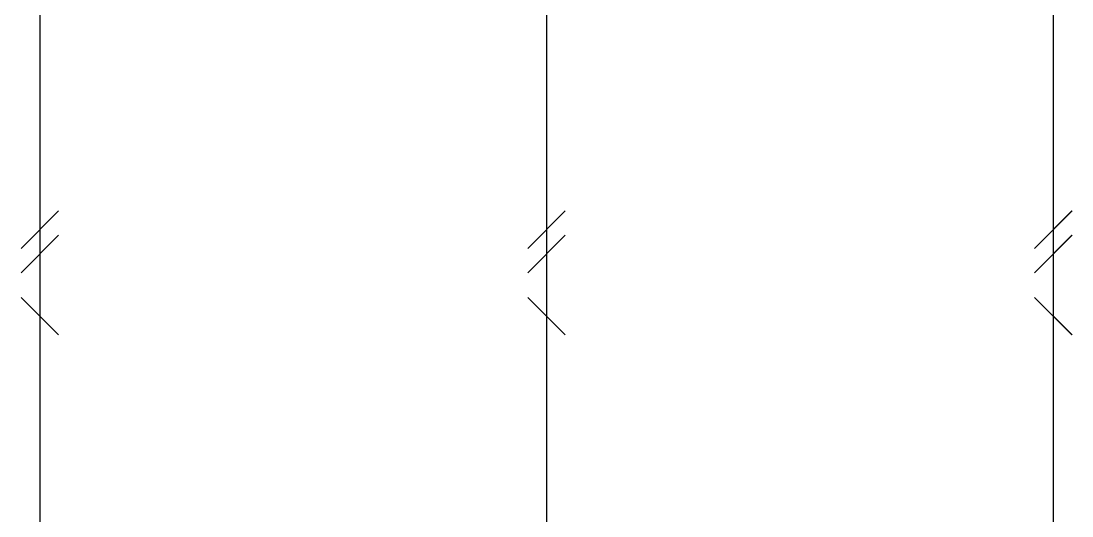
# Model space of a CAD drawing. Extents: x -9 to 600, y -23 to 65.
# Drawn here: x 267.505 to 269.932, y 31.713 to 32.855 of the extents above; entities that cross this region are included whole.
import ezdxf

# ---------------------------------------------------------------- set-up
doc = ezdxf.new("R2010")
doc.units = 0
doc.header["$LTSCALE"] = 0.8
doc.header["$MEASUREMENT"] = 0
for name, color, linetype in [('0_FIOS', 3, 'CONTINUOUS'), ('ilum', 2, 'CONTINUOUS'), ('iluminação', 2, 'CONTINUOUS')]:
    doc.layers.add(name, color=color, linetype=linetype)

# ---------------------------------------------------------------- blocks, each defined once
blk = doc.blocks.new('MONO')
at = {"layer": '0_FIOS'}
for p, q in [((-3.356, -0.78), (-1.797, 0.78)), ((0.78, -0.78), (-0.78, 0.78)), ((1.797, -0.78), (0.238, 0.78))]:
    blk.add_line(p, q, dxfattribs=at)

msp = doc.modelspace()

# ---------------------------------------------------------------- linework, layer by layer
at = {"layer": 'ilum'}
for p, q in [((267.5485, 37.2592, 2.802), (267.5485, 29.1089, 2.802)), ((268.7185, 37.2592, 2.802), (268.7185, 28.598)), ((269.8885, 37.2592, 2.802), (269.8885, 28.498, 0.0316)), ((267.5051, 32.3305, 2.802), (267.5918, 32.4172, 2.802)), ((268.6751, 32.3305, 2.4803), (268.7618, 32.4172, 2.4803)), ((269.8451, 32.3305, 2.4876), (269.9318, 32.4172, 2.4876)), ((267.5051, 32.2739, 2.802), (267.5918, 32.3606, 2.802)), ((268.6751, 32.2739, 2.4803), (268.7618, 32.3606, 2.4803)), ((269.8451, 32.2739, 2.4876), (269.9318, 32.3606, 2.4876)), ((267.5918, 32.1307, 2.802), (267.5051, 32.2174, 2.802)), ((268.7618, 32.1307, 2.4803), (268.6751, 32.2174, 2.4803)), ((269.9318, 32.1307, 2.4876), (269.8451, 32.2174, 2.4876))]:
    msp.add_line(p, q, dxfattribs=at)

# ---------------------------------------------------------------- block references
at = {"layer": 'iluminação', "xscale": 0.05560094617944675, "yscale": 0.05560094617944675, "zscale": 0.05560094617944675, "rotation": 90}
for p in [(267.5485, 32.3173, 2.802), (268.7185, 32.3173, 2.4803), (269.8885, 32.3173, 2.4876)]:
    msp.add_blockref('MONO', p, dxfattribs=at)

doc.saveas('drawing.dxf')
